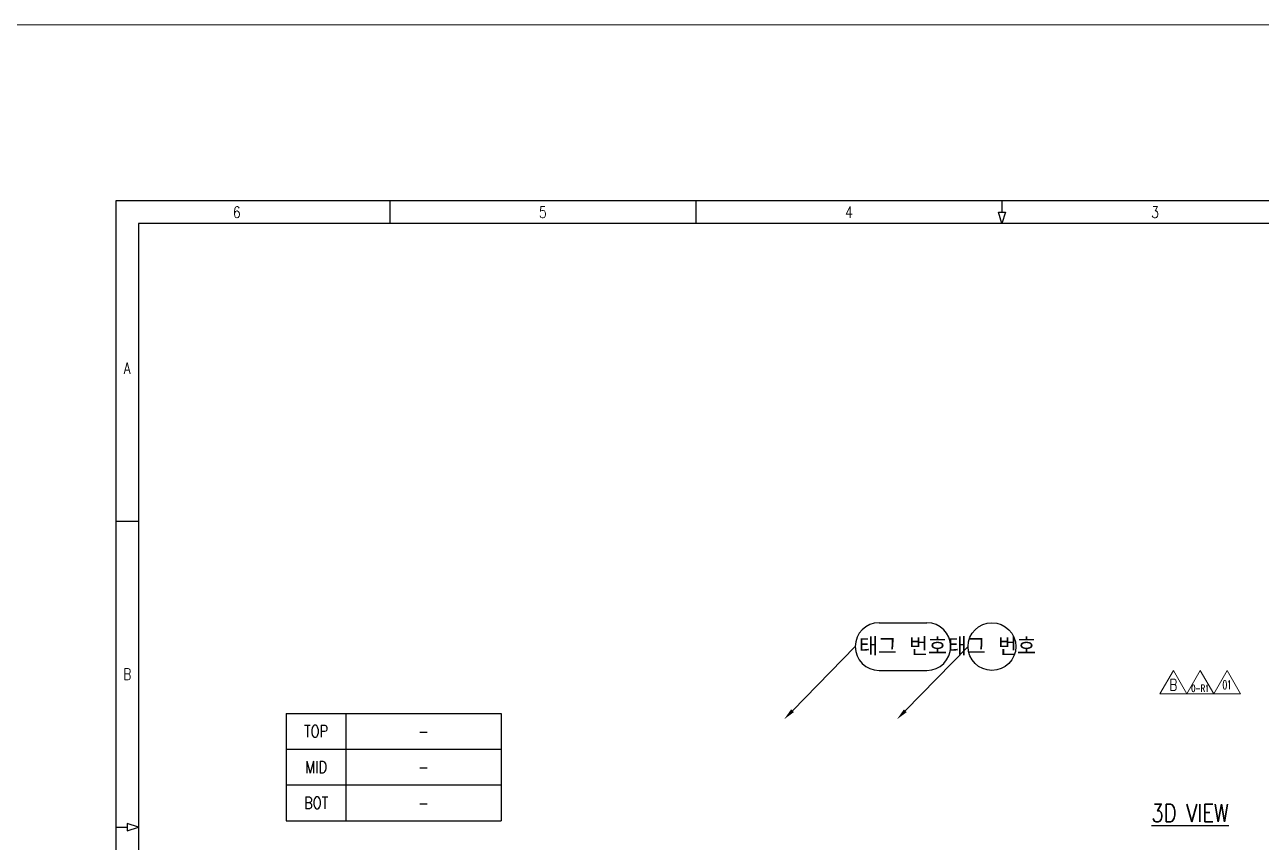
# Model space of a CAD drawing. Header units: millimetres. Extents: x -796 to 677, y -1515 to -1020.
# Drawn here: x -18.2 to 189, y -1412.4 to -1275.3 of the extents above; entities that cross this region are included whole.
import ezdxf
from ezdxf import colors
from ezdxf.entities.mleader import LeaderData, LeaderLine
from ezdxf.enums import TextEntityAlignment as Align
from ezdxf.math import Vec2, Vec3

# ---------------------------------------------------------------- set-up
doc = ezdxf.new("R2010")
doc.units = ezdxf.units.MM
for name, color, linetype, lineweight in [('0_SHELL', 5, 'Continuous', 30), ('1_OUTLINE', 7, 'Continuous', 20), ('2_DIM', 3, 'Continuous', 5), ('8_ETC(RED)', 10, 'Continuous', 5)]:
    doc.layers.add(name, color=color, linetype=linetype, lineweight=lineweight)
doc.styles.get("Standard").update_dxf_attribs({"font": 'arial.ttf'})
doc.styles.add('TEXT', font='romans.shx', dxfattribs={"width": 0.8, "bigfont": 'whgtxt.shx'})

# ---------------------------------------------------------------- blocks, each defined once
blk = doc.blocks.new('N_FORM_250625')
at = {"layer": '0_SHELL'}
for p, q in [((45.9, 210), (45.9, 206.2)), ((97.2, 210), (97.2, 206.2)), ((148.5, 210), (148.5, 208.1)), ((147.9, 208.1), (149.1, 208.1)), ((148.5, 206.2), (147.9, 208.1)), ((149.1, 208.1), (148.5, 206.2)), ((0, 156.3), (3.8, 156.3)), ((0, 105), (1.9, 105)), ((1.9, 105.6), (1.9, 104.4)), ((3.8, 105), (1.9, 105.6)), ((1.9, 104.4), (3.8, 105))]:
    blk.add_line(p, q, dxfattribs=at)
for points in [[(0, 210), (0, 0), (297, 0), (297, 210)], [(3.8, 206.2), (3.8, 3.8), (293.2, 3.8), (293.2, 206.2)]]:
    blk.add_lwpolyline(points, close=True, dxfattribs=at)
at = {"layer": '1_OUTLINE', "lineweight": -3, "char_height": 1.9, "attachment_point": 5, "style": 'TEXT'}
for s, insert in [('6', (20.25, 208.1)), ('5', (71.55, 208.1)), ('4', (122.85, 208.1)), ('3', (174.15, 208.1)), ('A', (1.9, 181.95)), ('B', (1.9, 130.65))]:
    blk.add_mtext(s, dxfattribs=dict(at, insert=insert))
blk = doc.blocks.new('N_REV')
at = {"layer": '8_ETC(RED)'}
blk.add_lwpolyline([(0, 3.9), (-2.25, 0), (2.25, 0)], close=True, dxfattribs=at)
at = {"layer": '8_ETC(RED)', "style": 'TEXT', "width": 0.8}
blk.add_attdef('0', text='', height=1.88, dxfattribs=at).set_placement((0, 1.51), align=Align.MIDDLE_CENTER)
blk = doc.blocks.new('_TagCircle')
at = {"color": 0, "linetype": 'ByBlock', "lineweight": -2}
blk.add_circle((0, 0), 4, dxfattribs=at)
at = {"layer": '2_DIM', "color": 7, "style": 'TEXT'}
blk.add_attdef('태그 번호', text='', height=3, dxfattribs=at).set_placement((0, -1.5), align=Align.CENTER)
blk = doc.blocks.new('_TagSlot')
at = {"color": 0, "linetype": 'ByBlock', "lineweight": -2}
for p, q in [((-4, 4), (4, 4)), ((-4, -4), (4, -4))]:
    blk.add_line(p, q, dxfattribs=at)
for centre, start, end in [((-4, 0), 90, 270), ((4, 0), 270, 90)]:
    blk.add_arc(centre, 4, start, end, dxfattribs=at)
at = {"layer": '2_DIM', "color": 7, "style": 'TEXT'}
blk.add_attdef('태그 번호', text='', height=3, dxfattribs=at).set_placement((0, -1.5), align=Align.CENTER)
blk = doc.blocks.new('*T33')
at = {"layer": '0_SHELL', "color": 0, "lineweight": -2}
for p, q in [((0, 0), (36, 0)), ((0, 0), (0, -18)), ((10, 0), (10, -18)), ((36, 0), (36, -18)), ((0, -6), (36, -6)), ((0, -12), (36, -12)), ((0, -18), (36, -18))]:
    blk.add_line(p, q, dxfattribs=at)
at = {"layer": '0_SHELL', "color": 7, "char_height": 2, "attachment_point": 5, "style": 'TEXT'}
for s, insert, width in [('TOP', (5, -3), 9.7), ('-', (23, -3), 22), ('MID', (5, -9), 9.7), ('-', (23, -9), 22), ('BOT', (5, -15), 9.7), ('-', (23, -15), 22)]:
    blk.add_mtext(s, dxfattribs=dict(at, insert=insert, width=width))

msp = doc.modelspace()

# ---------------------------------------------------------------- linework, layer by layer
at = {"layer": '2_DIM'}
msp.add_line((-795.76, -1275.3), (676.97, -1275.3), dxfattribs=at)

# ---------------------------------------------------------------- block references
msp.add_blockref('*T33', (25.65, -1390.77))
msp.add_blockref('N_FORM_250625', (-2.91, -1514.85), dxfattribs=at)
at = {"layer": '8_ETC(RED)'}
ref = msp.add_blockref('N_REV', (174.32, -1387.48), dxfattribs=at)
ref.add_attrib('0', 'B', dxfattribs={"layer": '0', "color": 0, "height": 1.88, "style": 'TEXT', "width": 0.8}).set_placement((174.32, -1385.98), align=Align.MIDDLE_CENTER)
ref = msp.add_blockref('N_REV', (178.82, -1387.48), dxfattribs=at)
ref.add_attrib('0', '0-R1', dxfattribs={"layer": '0', "color": 0, "height": 1.2, "style": 'TEXT', "width": 0.6}).set_placement((178.82, -1385.98), align=Align.TOP_CENTER)
ref = msp.add_blockref('N_REV', (183.32, -1387.48), dxfattribs=at)
ref.add_attrib('0', '01', dxfattribs={"layer": '0', "color": 0, "height": 1.5, "style": 'TEXT', "width": 0.6}).set_placement((183.32, -1385.98), align=Align.MIDDLE_CENTER)

# ---------------------------------------------------------------- texts
at = {"insert": (177.11, -1407.47), "char_height": 3, "attachment_point": 5, "style": 'TEXT'}
msp.add_mtext('{\\L3D VIEW}', dxfattribs=at)

# ---------------------------------------------------------------- leaders
at = {"color": 1}
ml = msp.add_multileader_block('Standard', dxfattribs=at)
ml.set_content('_TagSlot', color=1)
ml.set_attribute('태그 번호', '태그 번호', width=0)
ml.set_leader_properties()
ml.build(insert=Vec2(0, 0))
ml.multileader.update_dxf_attribs({"has_dogleg": 0, "text_left_attachment_type": 2, "text_right_attachment_type": 2, "dogleg_length": 0.36, "arrow_head_size": 2, "block_connection_type": 1})
ctx = ml.context
ctx.base_point, ctx.char_height, ctx.arrow_head_size, ctx.plane_origin = Vec3(121, -1379.57), 2, 2, Vec3(67.89, -1412.06)
ctx.left_attachment, ctx.right_attachment, ctx.attachment_type = 2, 2, 1
notes = []
notes.append((ctx, [(1, (1, 1, 0), (120.64, -1379.57), (1, 0), 0.36, [(0, [(109.08, -1391.76)], 0, [])])]))
ctx.block.insert = Vec3(129, -1379.57)
ml = msp.add_multileader_block('Standard', dxfattribs=at)
ml.set_content('_TagCircle', color=1)
ml.set_attribute('태그 번호', '태그 번호', width=0)
ml.set_leader_properties()
ml.build(insert=Vec2(0, 0))
ml.multileader.update_dxf_attribs({"has_dogleg": 0, "text_left_attachment_type": 2, "text_right_attachment_type": 2, "dogleg_length": 0.36, "arrow_head_size": 2, "block_connection_type": 1})
ctx = ml.context
ctx.base_point, ctx.char_height, ctx.arrow_head_size, ctx.plane_origin = Vec3(139.91, -1379.57), 2, 2, Vec3(86.81, -1412.06)
ctx.left_attachment, ctx.right_attachment, ctx.attachment_type = 2, 2, 1
notes.append((ctx, [(1, (1, 1, 0), (139.55, -1379.57), (1, 0), 0.36, [(0, [(127.99, -1391.76)], 0, [])])]))
ctx.block.insert = Vec3(143.91, -1379.57)
for ctx, leaders in notes:
    for number, flags, end, landing, length, lines in leaders:
        leader = LeaderData()
        leader.index, (leader.has_last_leader_line, leader.has_dogleg_vector, leader.attachment_direction) = number, flags
        leader.last_leader_point, leader.dogleg_vector, leader.dogleg_length = Vec3(end), Vec3(landing), length
        for number, points, colour, breaks in lines:
            line = LeaderLine()
            line.index, line.vertices, line.color, line.breaks = number, Vec3.list(points), colors.encode_raw_color(colour), breaks
            leader.lines.append(line)
        ctx.leaders.append(leader)

doc.saveas('drawing.dxf')
